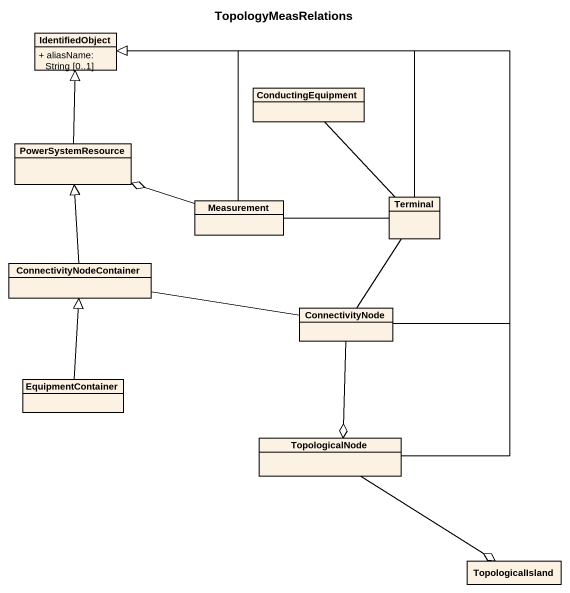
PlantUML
@startuml
title TopologyMeasRelations
hide circle
hide empty members
skinparam classAttributeIconSize 0
class IdentifiedObject {
  + aliasName: String [0..1]
}
class ConductingEquipment
class PowerSystemResource
class Measurement
class Terminal
class ConnectivityNodeContainer
class ConnectivityNode
class EquipmentContainer
class TopologicalNode
class TopologicalIsland
PowerSystemResource -up-|> IdentifiedObject
PowerSystemResource o-right- Measurement
Measurement -up-|> IdentifiedObject
Measurement -right- Terminal
Terminal -left-|> IdentifiedObject
Terminal -up- ConductingEquipment
Terminal -- ConnectivityNode
ConnectivityNodeContainer -up-|> PowerSystemResource
ConnectivityNode -up-|> IdentifiedObject
ConnectivityNode -left- ConnectivityNodeContainer
ConnectivityNode --o TopologicalNode
EquipmentContainer -up-|> ConnectivityNodeContainer
TopologicalNode -up-|> IdentifiedObject
TopologicalNode --o TopologicalIsland
@enduml
